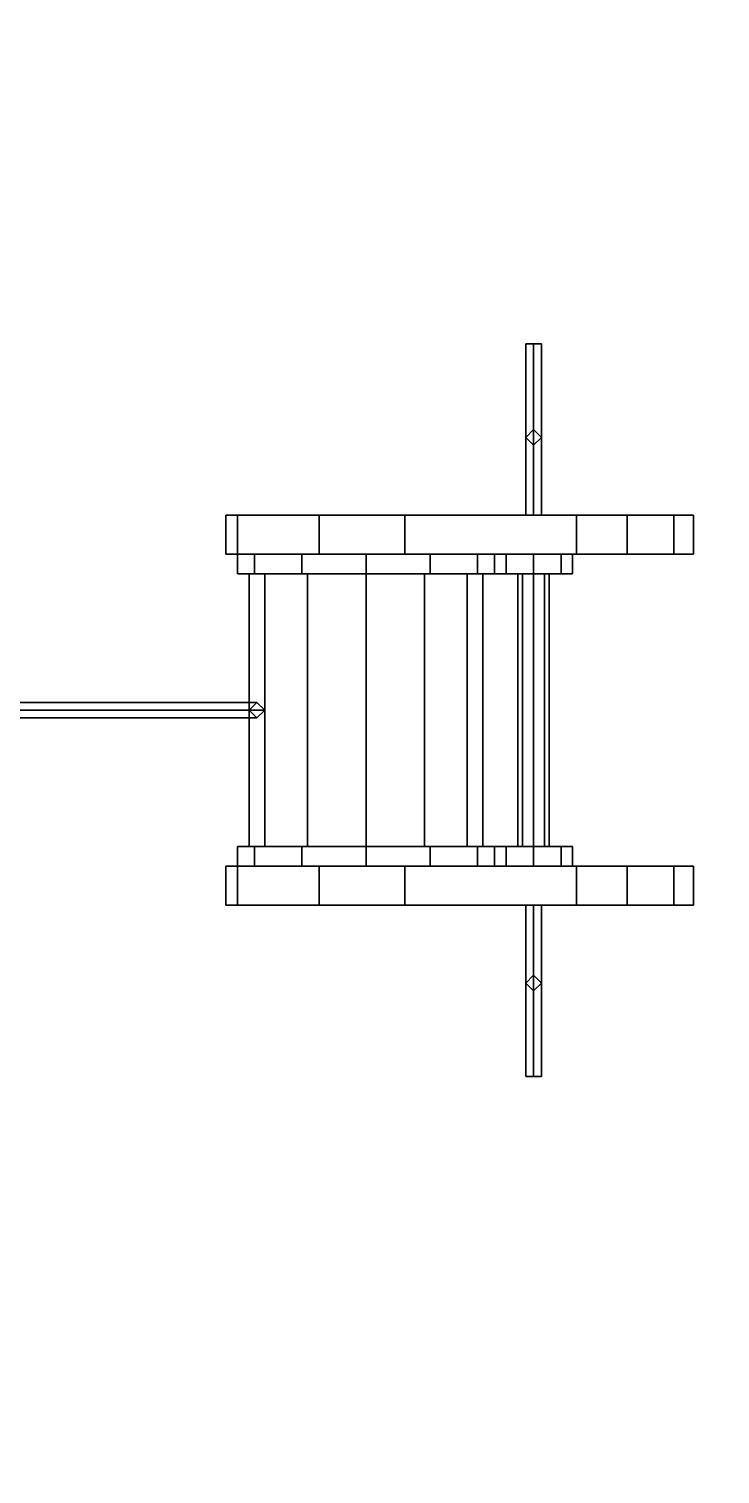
# Model space of a CAD drawing. Header units: millimetres. Extents: x -8.3 to 8.3, y -10.3 to 20.5.
# Drawn here: x 4.155 to 5.929, y -3.96 to -0.252 of the extents above; entities that cross this region are included whole.
import ezdxf

# ---------------------------------------------------------------- set-up
doc = ezdxf.new("R2010")
doc.units = ezdxf.units.MM
doc.layers.add('crane', color=1, linetype='Continuous')

msp = doc.modelspace()

# ---------------------------------------------------------------- linework, layer by layer
for points in [[(3, 10, 1), (3, -10, 1), (8, -10, 1), (8, 10, 1)], [(7.75, 9, -1), (7.75, -9.5, -1), (3.25, -9.5, -1), (3.25, 9, -1)]]:
    msp.add_3dface(points)
at = {"layer": 'crane'}
for points in [[(5.45, -1.32, 1.14), (5.43, -1.3, 1.16), (5.43, -1.06, 1.16), (5.45, -1.06, 1.14)], [(5.45, -1.06, 1.18), (5.47, -1.06, 1.16), (5.45, -1.06, 1.14), (5.43, -1.06, 1.16)], [(5.43, -1.3, 1.16), (5.45, -1.28, 1.18), (5.45, -1.06, 1.18), (5.43, -1.06, 1.16)], [(5.47, -1.3, 1.16), (5.45, -1.32, 1.14), (5.45, -1.06, 1.14), (5.47, -1.06, 1.16)], [(5.45, -1.28, 1.18), (5.47, -1.3, 1.16), (5.47, -1.06, 1.16), (5.45, -1.06, 1.18)], [(5.43, -1.3, 1.4), (5.45, -1.28, 1.42), (5.45, -1.28, 1.18), (5.43, -1.3, 1.16)], [(5.43, -1.5, 1.4), (5.45, -1.5, 1.42), (5.45, -1.28, 1.42), (5.43, -1.3, 1.4)], [(5.45, -1.28, 1.42), (5.47, -1.3, 1.4), (5.47, -1.3, 1.16), (5.45, -1.28, 1.18)], [(5.45, -1.5, 1.42), (5.47, -1.5, 1.4), (5.47, -1.3, 1.4), (5.45, -1.28, 1.42)], [(5.45, -1.32, 1.38), (5.43, -1.3, 1.4), (5.43, -1.3, 1.16), (5.45, -1.32, 1.14)], [(5.45, -1.5, 1.38), (5.43, -1.5, 1.4), (5.43, -1.3, 1.4), (5.45, -1.32, 1.38)], [(5.47, -1.3, 1.4), (5.45, -1.32, 1.38), (5.45, -1.32, 1.14), (5.47, -1.3, 1.16)], [(5.47, -1.5, 1.4), (5.45, -1.5, 1.38), (5.45, -1.32, 1.38), (5.47, -1.3, 1.4)], [(5.86, -1.5, 1), (4.66, -1.5, 1), (4.69, -1.5, 1.03), (5.81, -1.5, 1.03)], [(5.86, -1.6, 1), (4.66, -1.6, 1), (4.66, -1.5, 1), (5.86, -1.5, 1)], [(4.69, -1.5, 1.03), (4.66, -1.5, 1), (4.66, -1.6, 1), (4.69, -1.6, 1.03)], [(5.56, -1.5, 1.55), (4.69, -1.5, 1.55), (4.9, -1.5, 1.73), (5.12, -1.5, 1.73)], [(5.69, -1.5, 1.03), (4.69, -1.5, 1.03), (4.69, -1.5, 1.55), (5.56, -1.5, 1.55)], [(4.69, -1.5, 1.55), (4.69, -1.5, 1.03), (4.69, -1.6, 1.03), (4.69, -1.6, 1.55)], [(4.9, -1.5, 1.73), (4.69, -1.5, 1.55), (4.69, -1.6, 1.55), (4.9, -1.6, 1.73)], [(5.12, -1.5, 1.73), (4.9, -1.5, 1.73), (4.9, -1.6, 1.73), (5.12, -1.6, 1.73)], [(5.12, -1.6, 1.73), (5.56, -1.6, 1.55), (5.56, -1.5, 1.55), (5.12, -1.5, 1.73)], [(5.56, -1.6, 1.55), (5.69, -1.6, 1.03), (5.69, -1.5, 1.03), (5.56, -1.5, 1.55)], [(5.81, -1.5, 1.03), (5.69, -1.5, 1.03), (5.69, -1.6, 1.03), (5.81, -1.6, 1.03)], [(5.81, -1.6, 1.03), (5.86, -1.6, 1), (5.86, -1.5, 1), (5.81, -1.5, 1.03)], [(4.69, -1.6, 1.03), (4.66, -1.6, 1), (5.86, -1.6, 1), (5.81, -1.6, 1.03)], [(4.9, -1.6, 1.73), (4.69, -1.6, 1.55), (5.56, -1.6, 1.55), (5.12, -1.6, 1.73)], [(4.69, -1.6, 1.55), (4.69, -1.6, 1.03), (5.69, -1.6, 1.03), (5.56, -1.6, 1.55)], [(4.7342, -1.6, 1.565), (4.69, -1.6, 1.4), (4.69, -1.65, 1.4), (4.7342, -1.65, 1.565)], [(4.69, -1.6, 1.4), (4.7342, -1.6, 1.235), (4.7342, -1.65, 1.235), (4.69, -1.65, 1.4)], [(4.7342, -1.6, 1.235), (4.855, -1.6, 1.1142), (4.855, -1.65, 1.1142), (4.7342, -1.65, 1.235)], [(4.855, -1.6, 1.6858), (4.7342, -1.6, 1.565), (4.7342, -1.65, 1.565), (4.855, -1.65, 1.6858)], [(4.855, -1.6, 1.1142), (5.02, -1.6, 1.07), (5.02, -1.65, 1.07), (4.855, -1.65, 1.1142)], [(5.02, -1.6, 1.73), (4.855, -1.6, 1.6858), (4.855, -1.65, 1.6858), (5.02, -1.65, 1.73)], [(5.02, -1.6, 1.07), (5.185, -1.6, 1.1142), (5.185, -1.65, 1.1142), (5.02, -1.65, 1.07)], [(5.185, -1.6, 1.6858), (5.02, -1.6, 1.73), (5.02, -1.65, 1.73), (5.185, -1.65, 1.6858)], [(5.185, -1.6, 1.1142), (5.3058, -1.6, 1.235), (5.3058, -1.65, 1.235), (5.185, -1.65, 1.1142)], [(5.3058, -1.6, 1.565), (5.185, -1.6, 1.6858), (5.185, -1.65, 1.6858), (5.3058, -1.65, 1.565)], [(5.35, -1.6, 1.4), (5.3058, -1.6, 1.565), (5.3058, -1.65, 1.565), (5.35, -1.65, 1.4)], [(5.3058, -1.6, 1.235), (5.35, -1.6, 1.4), (5.35, -1.65, 1.4), (5.3058, -1.65, 1.235)], [(5.3793, -1.6, 1.4707), (5.35, -1.6, 1.4), (5.35, -1.65, 1.4), (5.3793, -1.65, 1.4707)], [(5.35, -1.6, 1.4), (5.3793, -1.6, 1.3293), (5.3793, -1.65, 1.3293), (5.35, -1.65, 1.4)], [(5.3793, -1.6, 1.3293), (5.45, -1.6, 1.3), (5.45, -1.65, 1.3), (5.3793, -1.65, 1.3293)], [(5.45, -1.6, 1.5), (5.3793, -1.6, 1.4707), (5.3793, -1.65, 1.4707), (5.45, -1.65, 1.5)], [(5.45, -1.6, 1.3), (5.5207, -1.6, 1.3293), (5.5207, -1.65, 1.3293), (5.45, -1.65, 1.3)], [(5.5207, -1.6, 1.4707), (5.45, -1.6, 1.5), (5.45, -1.65, 1.5), (5.5207, -1.65, 1.4707)], [(5.5207, -1.6, 1.3293), (5.55, -1.6, 1.4), (5.55, -1.65, 1.4), (5.5207, -1.65, 1.3293)], [(5.55, -1.6, 1.4), (5.5207, -1.6, 1.4707), (5.5207, -1.65, 1.4707), (5.55, -1.65, 1.4)], [(4.7342, -1.65, 1.565), (4.69, -1.65, 1.4), (4.72, -1.65, 1.4), (4.7602, -1.65, 1.55)], [(4.69, -1.65, 1.4), (4.7342, -1.65, 1.235), (4.7602, -1.65, 1.25), (4.72, -1.65, 1.4)], [(4.72, -2.35, 1.4), (4.7602, -2.35, 1.55), (4.7602, -1.65, 1.55), (4.72, -1.65, 1.4)], [(4.7602, -2.35, 1.25), (4.72, -2.35, 1.4), (4.72, -1.65, 1.4), (4.7602, -1.65, 1.25)], [(4.7342, -1.65, 1.235), (4.855, -1.65, 1.1142), (4.87, -1.65, 1.1402), (4.7602, -1.65, 1.25)], [(4.855, -1.65, 1.6858), (4.7342, -1.65, 1.565), (4.7602, -1.65, 1.55), (4.87, -1.65, 1.6598)], [(4.87, -2.35, 1.1402), (4.7602, -2.35, 1.25), (4.7602, -1.65, 1.25), (4.87, -1.65, 1.1402)], [(4.7602, -2.35, 1.55), (4.87, -2.35, 1.6598), (4.87, -1.65, 1.6598), (4.7602, -1.65, 1.55)], [(4.855, -1.65, 1.1142), (5.02, -1.65, 1.07), (5.02, -1.65, 1.1), (4.87, -1.65, 1.1402)], [(5.02, -1.65, 1.73), (4.855, -1.65, 1.6858), (4.87, -1.65, 1.6598), (5.02, -1.65, 1.7)], [(5.02, -2.35, 1.1), (4.87, -2.35, 1.1402), (4.87, -1.65, 1.1402), (5.02, -1.65, 1.1)], [(4.87, -2.35, 1.6598), (5.02, -2.35, 1.7), (5.02, -1.65, 1.7), (4.87, -1.65, 1.6598)], [(5.17, -2.35, 1.1402), (5.02, -2.35, 1.1), (5.02, -1.65, 1.1), (5.17, -1.65, 1.1402)], [(5.02, -1.65, 1.07), (5.185, -1.65, 1.1142), (5.17, -1.65, 1.1402), (5.02, -1.65, 1.1)], [(5.02, -2.35, 1.7), (5.17, -2.35, 1.6598), (5.17, -1.65, 1.6598), (5.02, -1.65, 1.7)], [(5.185, -1.65, 1.6858), (5.02, -1.65, 1.73), (5.02, -1.65, 1.7), (5.17, -1.65, 1.6598)], [(5.185, -1.65, 1.1142), (5.3058, -1.65, 1.235), (5.2798, -1.65, 1.25), (5.17, -1.65, 1.1402)], [(5.2798, -2.35, 1.25), (5.17, -2.35, 1.1402), (5.17, -1.65, 1.1402), (5.2798, -1.65, 1.25)], [(5.3058, -1.65, 1.565), (5.185, -1.65, 1.6858), (5.17, -1.65, 1.6598), (5.2798, -1.65, 1.55)], [(5.17, -2.35, 1.6598), (5.2798, -2.35, 1.55), (5.2798, -1.65, 1.55), (5.17, -1.65, 1.6598)], [(5.35, -1.65, 1.4), (5.3058, -1.65, 1.565), (5.2798, -1.65, 1.55), (5.32, -1.65, 1.4)], [(5.2798, -2.35, 1.55), (5.32, -2.35, 1.4), (5.32, -1.65, 1.4), (5.2798, -1.65, 1.55)], [(5.32, -2.35, 1.4), (5.2798, -2.35, 1.25), (5.2798, -1.65, 1.25), (5.32, -1.65, 1.4)], [(5.3058, -1.65, 1.235), (5.35, -1.65, 1.4), (5.32, -1.65, 1.4), (5.2798, -1.65, 1.25)], [(5.3793, -1.65, 1.4707), (5.35, -1.65, 1.4), (5.41, -1.65, 1.4), (5.4217, -1.65, 1.4283)], [(5.35, -1.65, 1.4), (5.3793, -1.65, 1.3293), (5.4217, -1.65, 1.3717), (5.41, -1.65, 1.4)], [(5.3793, -1.65, 1.3293), (5.45, -1.65, 1.3), (5.45, -1.65, 1.36), (5.4217, -1.65, 1.3717)], [(5.45, -1.65, 1.5), (5.3793, -1.65, 1.4707), (5.4217, -1.65, 1.4283), (5.45, -1.65, 1.44)], [(5.4217, -2.35, 1.3717), (5.41, -2.35, 1.4), (5.41, -1.65, 1.4), (5.4217, -1.65, 1.3717)], [(5.41, -2.35, 1.4), (5.4217, -2.35, 1.4283), (5.4217, -1.65, 1.4283), (5.41, -1.65, 1.4)], [(5.45, -2.35, 1.36), (5.4217, -2.35, 1.3717), (5.4217, -1.65, 1.3717), (5.45, -1.65, 1.36)], [(5.4217, -2.35, 1.4283), (5.45, -2.35, 1.44), (5.45, -1.65, 1.44), (5.4217, -1.65, 1.4283)], [(5.45, -1.65, 1.3), (5.5207, -1.65, 1.3293), (5.4783, -1.65, 1.3717), (5.45, -1.65, 1.36)], [(5.4783, -2.35, 1.3717), (5.45, -2.35, 1.36), (5.45, -1.65, 1.36), (5.4783, -1.65, 1.3717)], [(5.5207, -1.65, 1.4707), (5.45, -1.65, 1.5), (5.45, -1.65, 1.44), (5.4783, -1.65, 1.4283)], [(5.45, -2.35, 1.44), (5.4783, -2.35, 1.4283), (5.4783, -1.65, 1.4283), (5.45, -1.65, 1.44)], [(5.5207, -1.65, 1.3293), (5.55, -1.65, 1.4), (5.49, -1.65, 1.4), (5.4783, -1.65, 1.3717)], [(5.49, -2.35, 1.4), (5.4783, -2.35, 1.3717), (5.4783, -1.65, 1.3717), (5.49, -1.65, 1.4)], [(5.55, -1.65, 1.4), (5.5207, -1.65, 1.4707), (5.4783, -1.65, 1.4283), (5.49, -1.65, 1.4)], [(5.4783, -2.35, 1.4283), (5.49, -2.35, 1.4), (5.49, -1.65, 1.4), (5.4783, -1.65, 1.4283)], [(4.74, -1.98, 1.4), (4.72, -2, 1.4), (3.44, -2, 3.51), (3.46, -1.98, 3.51)], [(4.72, -2, 1.4), (4.74, -2.02, 1.4), (3.46, -2.02, 3.51), (3.44, -2, 3.51)], [(4.76, -2, 1.4), (4.74, -1.98, 1.4), (3.46, -1.98, 3.51), (3.48, -2, 3.51)], [(4.74, -2.02, 1.4), (4.76, -2, 1.4), (3.48, -2, 3.51), (3.46, -2.02, 3.51)], [(4.69, -2.4, 1.4), (4.7342, -2.4, 1.565), (4.7342, -2.35, 1.565), (4.69, -2.35, 1.4)], [(4.69, -2.35, 1.4), (4.7342, -2.35, 1.565), (4.7602, -2.35, 1.55), (4.72, -2.35, 1.4)], [(4.7342, -2.4, 1.235), (4.69, -2.4, 1.4), (4.69, -2.35, 1.4), (4.7342, -2.35, 1.235)], [(4.7342, -2.35, 1.235), (4.69, -2.35, 1.4), (4.72, -2.35, 1.4), (4.7602, -2.35, 1.25)], [(4.855, -2.4, 1.1142), (4.7342, -2.4, 1.235), (4.7342, -2.35, 1.235), (4.855, -2.35, 1.1142)], [(4.855, -2.35, 1.1142), (4.7342, -2.35, 1.235), (4.7602, -2.35, 1.25), (4.87, -2.35, 1.1402)], [(4.7342, -2.35, 1.565), (4.855, -2.35, 1.6858), (4.87, -2.35, 1.6598), (4.7602, -2.35, 1.55)], [(4.7342, -2.4, 1.565), (4.855, -2.4, 1.6858), (4.855, -2.35, 1.6858), (4.7342, -2.35, 1.565)], [(5.02, -2.35, 1.07), (4.855, -2.35, 1.1142), (4.87, -2.35, 1.1402), (5.02, -2.35, 1.1)], [(5.02, -2.4, 1.07), (4.855, -2.4, 1.1142), (4.855, -2.35, 1.1142), (5.02, -2.35, 1.07)], [(4.855, -2.35, 1.6858), (5.02, -2.35, 1.73), (5.02, -2.35, 1.7), (4.87, -2.35, 1.6598)], [(4.855, -2.4, 1.6858), (5.02, -2.4, 1.73), (5.02, -2.35, 1.73), (4.855, -2.35, 1.6858)], [(5.185, -2.35, 1.1142), (5.02, -2.35, 1.07), (5.02, -2.35, 1.1), (5.17, -2.35, 1.1402)], [(5.185, -2.4, 1.1142), (5.02, -2.4, 1.07), (5.02, -2.35, 1.07), (5.185, -2.35, 1.1142)], [(5.02, -2.35, 1.73), (5.185, -2.35, 1.6858), (5.17, -2.35, 1.6598), (5.02, -2.35, 1.7)], [(5.02, -2.4, 1.73), (5.185, -2.4, 1.6858), (5.185, -2.35, 1.6858), (5.02, -2.35, 1.73)], [(5.3058, -2.35, 1.235), (5.185, -2.35, 1.1142), (5.17, -2.35, 1.1402), (5.2798, -2.35, 1.25)], [(5.185, -2.35, 1.6858), (5.3058, -2.35, 1.565), (5.2798, -2.35, 1.55), (5.17, -2.35, 1.6598)], [(5.3058, -2.4, 1.235), (5.185, -2.4, 1.1142), (5.185, -2.35, 1.1142), (5.3058, -2.35, 1.235)], [(5.185, -2.4, 1.6858), (5.3058, -2.4, 1.565), (5.3058, -2.35, 1.565), (5.185, -2.35, 1.6858)], [(5.3058, -2.35, 1.565), (5.35, -2.35, 1.4), (5.32, -2.35, 1.4), (5.2798, -2.35, 1.55)], [(5.35, -2.35, 1.4), (5.3058, -2.35, 1.235), (5.2798, -2.35, 1.25), (5.32, -2.35, 1.4)], [(5.3058, -2.4, 1.565), (5.35, -2.4, 1.4), (5.35, -2.35, 1.4), (5.3058, -2.35, 1.565)], [(5.35, -2.4, 1.4), (5.3058, -2.4, 1.235), (5.3058, -2.35, 1.235), (5.35, -2.35, 1.4)], [(5.35, -2.4, 1.4), (5.3793, -2.4, 1.4707), (5.3793, -2.35, 1.4707), (5.35, -2.35, 1.4)], [(5.35, -2.35, 1.4), (5.3793, -2.35, 1.4707), (5.4217, -2.35, 1.4283), (5.41, -2.35, 1.4)], [(5.3793, -2.4, 1.3293), (5.35, -2.4, 1.4), (5.35, -2.35, 1.4), (5.3793, -2.35, 1.3293)], [(5.3793, -2.35, 1.3293), (5.35, -2.35, 1.4), (5.41, -2.35, 1.4), (5.4217, -2.35, 1.3717)], [(5.45, -2.35, 1.3), (5.3793, -2.35, 1.3293), (5.4217, -2.35, 1.3717), (5.45, -2.35, 1.36)], [(5.45, -2.4, 1.3), (5.3793, -2.4, 1.3293), (5.3793, -2.35, 1.3293), (5.45, -2.35, 1.3)], [(5.3793, -2.35, 1.4707), (5.45, -2.35, 1.5), (5.45, -2.35, 1.44), (5.4217, -2.35, 1.4283)], [(5.3793, -2.4, 1.4707), (5.45, -2.4, 1.5), (5.45, -2.35, 1.5), (5.3793, -2.35, 1.4707)], [(5.5207, -2.35, 1.3293), (5.45, -2.35, 1.3), (5.45, -2.35, 1.36), (5.4783, -2.35, 1.3717)], [(5.5207, -2.4, 1.3293), (5.45, -2.4, 1.3), (5.45, -2.35, 1.3), (5.5207, -2.35, 1.3293)], [(5.45, -2.35, 1.5), (5.5207, -2.35, 1.4707), (5.4783, -2.35, 1.4283), (5.45, -2.35, 1.44)], [(5.45, -2.4, 1.5), (5.5207, -2.4, 1.4707), (5.5207, -2.35, 1.4707), (5.45, -2.35, 1.5)], [(5.55, -2.35, 1.4), (5.5207, -2.35, 1.3293), (5.4783, -2.35, 1.3717), (5.49, -2.35, 1.4)], [(5.5207, -2.35, 1.4707), (5.55, -2.35, 1.4), (5.49, -2.35, 1.4), (5.4783, -2.35, 1.4283)], [(5.55, -2.4, 1.4), (5.5207, -2.4, 1.3293), (5.5207, -2.35, 1.3293), (5.55, -2.35, 1.4)], [(5.5207, -2.4, 1.4707), (5.55, -2.4, 1.4), (5.55, -2.35, 1.4), (5.5207, -2.35, 1.4707)], [(5.86, -2.4, 1), (4.66, -2.4, 1), (4.69, -2.4, 1.03), (5.81, -2.4, 1.03)], [(5.86, -2.5, 1), (4.66, -2.5, 1), (4.66, -2.4, 1), (5.86, -2.4, 1)], [(4.69, -2.4, 1.03), (4.66, -2.4, 1), (4.66, -2.5, 1), (4.69, -2.5, 1.03)], [(5.56, -2.4, 1.55), (4.69, -2.4, 1.55), (4.9, -2.4, 1.73), (5.12, -2.4, 1.73)], [(5.69, -2.4, 1.03), (4.69, -2.4, 1.03), (4.69, -2.4, 1.55), (5.56, -2.4, 1.55)], [(4.69, -2.4, 1.55), (4.69, -2.4, 1.03), (4.69, -2.5, 1.03), (4.69, -2.5, 1.55)], [(4.9, -2.4, 1.73), (4.69, -2.4, 1.55), (4.69, -2.5, 1.55), (4.9, -2.5, 1.73)], [(5.12, -2.4, 1.73), (4.9, -2.4, 1.73), (4.9, -2.5, 1.73), (5.12, -2.5, 1.73)], [(5.12, -2.5, 1.73), (5.56, -2.5, 1.55), (5.56, -2.4, 1.55), (5.12, -2.4, 1.73)], [(5.56, -2.5, 1.55), (5.69, -2.5, 1.03), (5.69, -2.4, 1.03), (5.56, -2.4, 1.55)], [(5.81, -2.4, 1.03), (5.69, -2.4, 1.03), (5.69, -2.5, 1.03), (5.81, -2.5, 1.03)], [(5.81, -2.5, 1.03), (5.86, -2.5, 1), (5.86, -2.4, 1), (5.81, -2.4, 1.03)], [(4.69, -2.5, 1.03), (4.66, -2.5, 1), (5.86, -2.5, 1), (5.81, -2.5, 1.03)], [(4.9, -2.5, 1.73), (4.69, -2.5, 1.55), (5.56, -2.5, 1.55), (5.12, -2.5, 1.73)], [(4.69, -2.5, 1.55), (4.69, -2.5, 1.03), (5.69, -2.5, 1.03), (5.56, -2.5, 1.55)], [(5.43, -2.5, 1.4), (5.45, -2.5, 1.38), (5.45, -2.72, 1.38), (5.43, -2.7, 1.4)], [(5.45, -2.5, 1.42), (5.43, -2.5, 1.4), (5.43, -2.7, 1.4), (5.45, -2.68, 1.42)], [(5.45, -2.5, 1.38), (5.47, -2.5, 1.4), (5.47, -2.7, 1.4), (5.45, -2.72, 1.38)], [(5.47, -2.5, 1.4), (5.45, -2.5, 1.42), (5.45, -2.68, 1.42), (5.47, -2.7, 1.4)], [(5.45, -2.68, 1.42), (5.43, -2.7, 1.4), (5.43, -2.7, 1.64), (5.45, -2.68, 1.66)], [(5.45, -2.68, 1.66), (5.43, -2.7, 1.64), (5.43, -2.94, 1.64), (5.45, -2.94, 1.66)], [(5.43, -2.7, 1.4), (5.45, -2.72, 1.38), (5.45, -2.72, 1.62), (5.43, -2.7, 1.64)], [(5.43, -2.7, 1.64), (5.45, -2.72, 1.62), (5.45, -2.94, 1.62), (5.43, -2.94, 1.64)], [(5.47, -2.7, 1.4), (5.45, -2.68, 1.42), (5.45, -2.68, 1.66), (5.47, -2.7, 1.64)], [(5.47, -2.7, 1.64), (5.45, -2.68, 1.66), (5.45, -2.94, 1.66), (5.47, -2.94, 1.64)], [(5.45, -2.72, 1.38), (5.47, -2.7, 1.4), (5.47, -2.7, 1.64), (5.45, -2.72, 1.62)], [(5.45, -2.72, 1.62), (5.47, -2.7, 1.64), (5.47, -2.94, 1.64), (5.45, -2.94, 1.62)], [(5.45, -2.94, 1.62), (5.47, -2.94, 1.64), (5.45, -2.94, 1.66), (5.43, -2.94, 1.64)]]:
    msp.add_3dface(points, dxfattribs=at)

doc.saveas('drawing.dxf')
